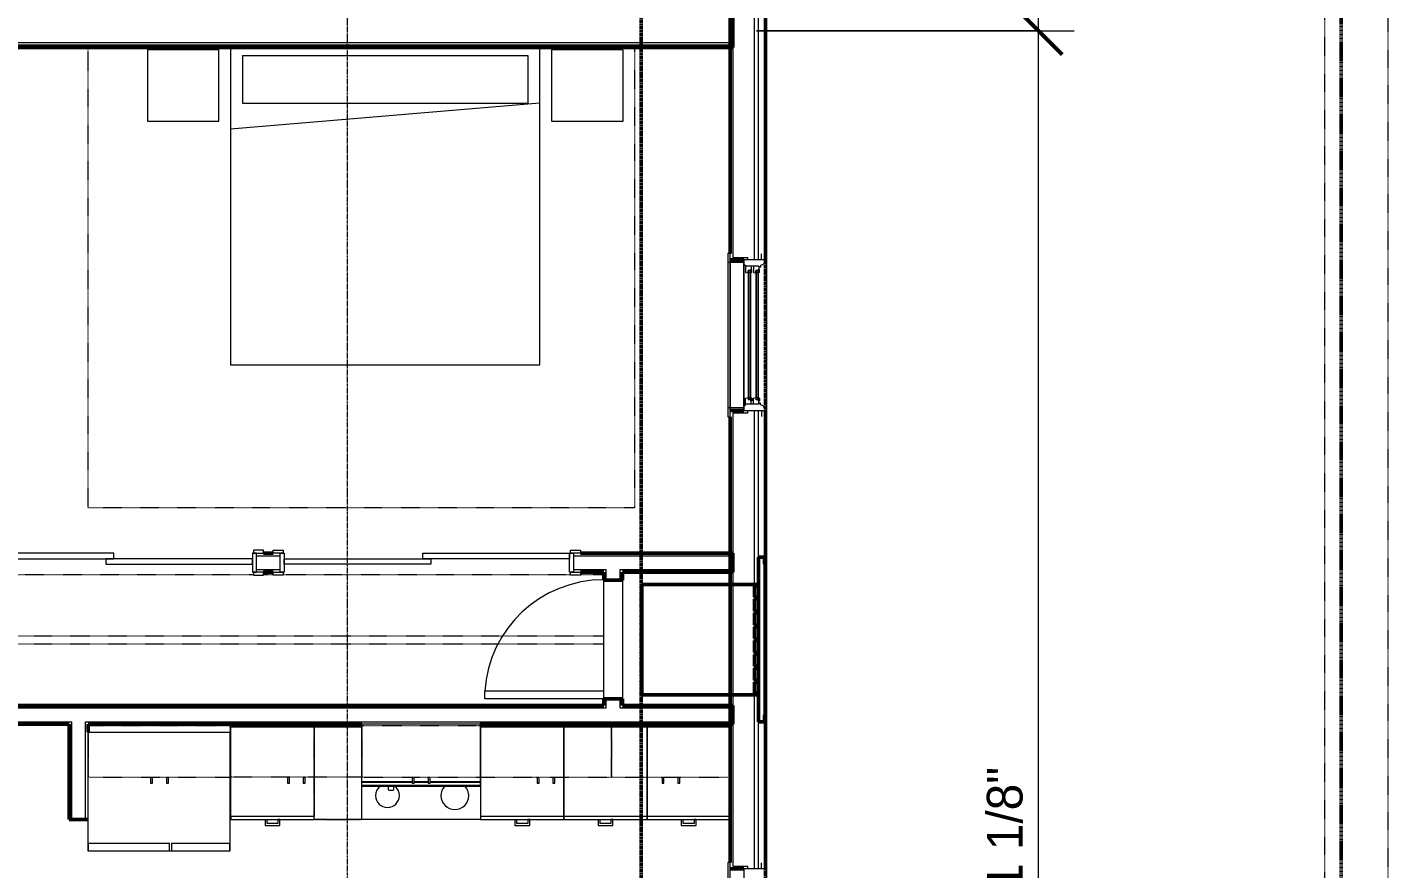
# Model space of a CAD drawing. Header units: inches. Extents: x -4217 to -1814, y 9706 to 12425.
# Drawn here: x -2254.1 to -1911, y 10204.4 to 10416.7 of the extents above; entities that cross this region are included whole.
import ezdxf

# ---------------------------------------------------------------- set-up
doc = ezdxf.new("R2010")
doc.units = ezdxf.units.IN
doc.header["$MEASUREMENT"] = 0
for name, pattern in [('Aligning Line 1_8_', [0.25, 0.125, -0.125]), ('Dash', [0.25, 0.125, -0.125]), ('Dash 1_16_', [0.125, 0.0625, -0.0625]), ('Double Dash 3_8_', [1, 0.375, -0.125, 0.125, -0.125, 0.125, -0.125]), ('Grid Line 1_2_', [0.875, 0.5, -0.125, 0.125, -0.125])]:
    doc.linetypes.add(name, pattern=pattern)
for name, color, linetype, lineweight in [('A-ANNO-DIMS', 211, 'Continuous', 9), ('A-ANNO-DIMS-96', 211, 'Continuous', 9), ('A-DOOR-1', 250, 'Continuous', 9), ('A-DOOR-2', 90, 'Continuous', 20), ('A-DOOR-FRAM-1', 90, 'Continuous', 20), ('A-GENM-3', 10, 'Continuous', 50), ('A-GLAZ-1', 250, 'Continuous', 9), ('A-GLAZ-2', 90, 'Continuous', 20), ('A-GLAZ-4', 10, 'Continuous', 50), ('A-WALL', 113, 'Continuous', 13), ('A-WALL-3', 10, 'Continuous', 50), ('A-WALL-4', 50, 'Continuous', 13), ('C-PROP-LINE', 91, 'Double Dash 3_8_', 50), ('C-PROP-LINE-2', 91, 'Dash 1_16_', 50), ('G-ANNO-SYMB-1', 147, 'Aligning Line 1_8_', 9), ('I-FURN-1', 250, 'Continuous', 9), ('I-FURN-HDLN-1', 250, 'Dash', 9), ('I-WALL-3', 2, 'Continuous', 50), ('Q-CASE-3', 250, 'Continuous', 9), ('Q-CASE-4', 250, 'Dash', 9), ('Q-CASE-HDLN-1', 250, 'Dash', 9), ('Q-SPCQ-1', 250, 'Continuous', 9), ('S-GRID-1', 1, 'Grid Line 1_2_', 9)]:
    doc.layers.add(name, color=color, linetype=linetype, lineweight=lineweight)
doc.styles.add('Century Gothic', font='ufonts.com_century-gothic.ttf', dxfattribs={"height": 9})
doc.dimstyles.new('OD__1_8__Tol__', dxfattribs={"dimscale": 12, "dimtxt": 9.397514, "dimasz": 1, "dimexe": 0.75, "dimexo": 0.5, "dimgap": 0.125, "dimtad": 1, "dimdec": 3, "dimrnd": 0.125, "dimzin": 3, "dimdsep": 46, "dimlunit": 4, "dimtxsty": 'Century Gothic', "dimblk1": 'OBLIQUE', "dimblk2": 'OBLIQUE', "dimsah": 1, "dimcen": 0.09, "dimdle": 0.75, "dimazin": 0, "dimtfac": 1, "dimtdec": 4, "dimtix": 1, "dimtmove": 0, "dimatfit": 3, "dimfxl": 1, "dimtvp": 1, "dimtfill": 1, "dimfrac": 2, "dimtolj": 1, "dimtzin": 0, "dimarcsym": 2})

# ---------------------------------------------------------------- blocks, each defined once
blk = doc.blocks.new('DIMBLOCK27-FLOOR PLAN - 3RD FLOOR')
at = {"layer": 'A-ANNO-DIMS-96', "lineweight": 50}
for p, q in [((-1999.05, 10415.79), (-2005.05, 10421.79)), ((-1999.05, 10415.79), (-1993.05, 10409.79)), ((-1999.05, 9984.63), (-2005.05, 9990.63)), ((-1999.05, 9984.63), (-1993.05, 9978.63))]:
    blk.add_line(p, q, dxfattribs=at)
at = {"layer": 'A-ANNO-DIMS-96'}
for p, q in [((-2070.17, 10415.79), (-1990.05, 10415.79)), ((-1999.05, 10415.79), (-2070.17, 10415.79)), ((-1999.05, 9975.63), (-1999.05, 10415.79)), ((-2066.36, 9984.63), (-1990.05, 9984.63)), ((-1999.05, 9984.63), (-2066.36, 9984.63))]:
    blk.add_line(p, q, dxfattribs=at)
at = {"layer": 'A-ANNO-DIMS-96', "color": 0, "insert": (-2012.09, 10165.97), "char_height": 9, "width": 82.1611, "attachment_point": 1, "rotation": 90, "line_spacing_factor": 0.984502, "style": 'Century Gothic', "bg_fill": 3, "box_fill_scale": 1.25, "bg_fill_color": 256, "bg_fill_true_color": 13158600, "bg_fill_transparency": 0}
blk.add_mtext('35\' - 11 1/8"', dxfattribs=at)
blk = doc.blocks.new('_Oblique')
at = {"color": 0, "linetype": 'ByBlock', "lineweight": -2}
blk.add_line((-0.5, -0.5), (0.5, 0.5), dxfattribs=at)
blk = doc.blocks.new('DIMBLOCK28-FLOOR PLAN - 3RD FLOOR')
at = {"layer": 'A-ANNO-DIMS-96'}
for p, q in [((-1999.05, 10415.79), (-1999.05, 10855.95)), ((-2066.36, 10846.95), (-1990.05, 10846.95)), ((-1999.05, 10846.95), (-2066.36, 10846.95)), ((-2070.17, 10415.79), (-1990.05, 10415.79)), ((-1999.05, 10415.79), (-2070.17, 10415.79))]:
    blk.add_line(p, q, dxfattribs=at)
at = {"layer": 'A-ANNO-DIMS-96', "lineweight": 50}
for p, q in [((-1999.05, 10846.95), (-2005.05, 10852.95)), ((-1999.05, 10846.95), (-1993.05, 10840.95)), ((-1999.05, 10415.79), (-2005.05, 10421.79)), ((-1999.05, 10415.79), (-1993.05, 10409.79))]:
    blk.add_line(p, q, dxfattribs=at)
at = {"layer": 'A-ANNO-DIMS-96', "color": 0, "insert": (-2012.09, 10597.14), "char_height": 9, "width": 82.1611, "attachment_point": 1, "rotation": 90, "line_spacing_factor": 0.984502, "style": 'Century Gothic', "bg_fill": 3, "box_fill_scale": 1.25, "bg_fill_color": 256, "bg_fill_true_color": 13158600, "bg_fill_transparency": 0}
blk.add_mtext('35\' - 11 1/8"', dxfattribs=at)

msp = doc.modelspace()

# ---------------------------------------------------------------- linework, layer by layer
at = {"layer": 'A-DOOR-1'}
for p, q in [((-2194.57461, 10284.72388), (-2197.07461, 10284.72388)), ((-2197.07461, 10284.72388), (-2197.07461, 10283.97388)), ((-2197.07461, 10283.97388), (-2194.57461, 10283.97388)), ((-2194.57461, 10283.97388), (-2194.57461, 10284.72388)), ((-2192.07461, 10283.97388), (-2192.07461, 10284.72388)), ((-2192.07461, 10284.72388), (-2189.57461, 10284.72388)), ((-2189.57461, 10283.97388), (-2192.07461, 10283.97388)), ((-2189.57461, 10284.72388), (-2189.57461, 10283.97388)), ((-2117.07461, 10283.97388), (-2117.07461, 10284.72388)), ((-2117.07461, 10284.72388), (-2114.57461, 10284.72388)), ((-2114.57461, 10283.97388), (-2117.07461, 10283.97388)), ((-2114.57461, 10284.72388), (-2114.57461, 10283.97388)), ((-2194.57461, 10279.22388), (-2197.07461, 10279.22388)), ((-2197.07461, 10279.22388), (-2197.07461, 10278.47388)), ((-2197.07461, 10278.47388), (-2194.57461, 10278.47388)), ((-2194.57461, 10278.47388), (-2194.57461, 10279.22388)), ((-2192.07461, 10278.47388), (-2192.07461, 10279.22388)), ((-2192.07461, 10279.22388), (-2189.57461, 10279.22388)), ((-2189.57461, 10278.47388), (-2192.07461, 10278.47388)), ((-2189.57461, 10279.22388), (-2189.57461, 10278.47388)), ((-2117.07461, 10278.47388), (-2117.07461, 10279.22388)), ((-2117.07461, 10279.22388), (-2114.57461, 10279.22388)), ((-2114.57461, 10278.47388), (-2117.07461, 10278.47388)), ((-2114.57461, 10279.22388), (-2114.57461, 10278.47388))]:
    msp.add_line(p, q, dxfattribs=at)
msp.add_arc((-2108.72374, 10247.22388), 30.06659, 90, 176.1859252, dxfattribs=at)
at = {"layer": 'A-DOOR-2'}
for p, q in [((-2232.32461, 10283.97388), (-2269.32461, 10283.97388)), ((-2269.32461, 10282.59888), (-2232.32461, 10282.59888)), ((-2197.32461, 10282.59888), (-2234.32461, 10282.59888)), ((-2234.32461, 10282.59888), (-2234.32461, 10281.22388)), ((-2232.32461, 10282.59888), (-2232.32461, 10283.97388)), ((-2197.32461, 10281.22388), (-2197.32461, 10282.59888)), ((-2189.32461, 10281.22388), (-2189.32461, 10282.59888)), ((-2189.32461, 10282.59888), (-2152.32461, 10282.59888)), ((-2154.32461, 10282.59888), (-2154.32461, 10283.97388)), ((-2154.32461, 10283.97388), (-2117.32461, 10283.97388)), ((-2117.32461, 10282.59888), (-2154.32461, 10282.59888)), ((-2152.32461, 10282.59888), (-2152.32461, 10281.22388)), ((-2117.32461, 10283.97388), (-2117.32461, 10282.59888)), ((-2234.32461, 10281.22388), (-2197.32461, 10281.22388)), ((-2152.32461, 10281.22388), (-2189.32461, 10281.22388)), ((-2108.72374, 10249.22388), (-2138.72374, 10249.22388)), ((-2138.72374, 10247.22388), (-2138.72374, 10249.22388)), ((-2108.72374, 10247.22388), (-2108.72374, 10249.22388)), ((-2108.72374, 10247.22388), (-2138.72374, 10247.22388))]:
    msp.add_line(p, q, dxfattribs=at)
at = {"layer": 'A-DOOR-FRAM-1'}
for p, q in [((-2197.32461, 10283.97388), (-2197.32461, 10279.22388)), ((-2196.32461, 10283.97388), (-2197.32461, 10283.97388)), ((-2196.32461, 10279.22388), (-2196.32461, 10283.97388)), ((-2190.32461, 10283.97388), (-2189.32461, 10283.97388)), ((-2190.32461, 10279.22388), (-2190.32461, 10283.97388)), ((-2189.32461, 10283.97388), (-2189.32461, 10279.22388)), ((-2117.32461, 10279.22388), (-2117.32461, 10283.97388)), ((-2117.32461, 10283.97388), (-2116.32461, 10283.97388)), ((-2116.32461, 10283.97388), (-2116.32461, 10279.22388)), ((-2197.32461, 10279.22388), (-2196.32461, 10279.22388)), ((-2189.32461, 10279.22388), (-2190.32461, 10279.22388)), ((-2116.32461, 10279.22388), (-2117.32461, 10279.22388))]:
    msp.add_line(p, q, dxfattribs=at)
at = {"layer": 'A-GENM-3'}
msp.add_line((-2099.11124, 10276.1269), (-2099.11124, 10248.2519), dxfattribs=at)
at = {"layer": 'A-WALL'}
for p, q in [((-2076.17374, 10412.7894), (-2438.06246, 10412.7894)), ((-2076.17374, 10412.1644), (-2438.68746, 10412.1644))]:
    msp.add_line(p, q, dxfattribs=at)
at = {"layer": 'A-WALL-3'}
for p, q in [((-2192.07461, 10283.97388), (-2194.57461, 10283.97388)), ((-2194.57461, 10279.22388), (-2192.07461, 10279.22388)), ((-2114.57461, 10279.22388), (-2108.72374, 10279.22388)), ((-2108.72374, 10279.22388), (-2108.72374, 10277.22388)), ((-2103.97374, 10277.22388), (-2103.97374, 10279.22388)), ((-2108.72374, 10277.22388), (-2103.97374, 10277.22388)), ((-2108.72374, 10245.57388), (-2266.08338, 10245.57388)), ((-2108.72374, 10247.22388), (-2108.72374, 10245.57388)), ((-2103.97374, 10247.22388), (-2108.72374, 10247.22388)), ((-2103.97374, 10245.57388), (-2103.97374, 10247.22388)), ((-2268.0509, 10240.82388), (-2243.52574, 10240.82388)), ((-2243.52574, 10240.82388), (-2243.52574, 10216.82388)), ((-2238.77574, 10240.82388), (-2169.77574, 10240.82388)), ((-2238.77574, 10238.82388), (-2238.77574, 10240.82388)), ((-2169.77574, 10240.82388), (-2203.02574, 10240.82388)), ((-2203.02574, 10240.82388), (-2203.02574, 10240.44888)), ((-2203.02574, 10240.44888), (-2169.77574, 10240.44888)), ((-2243.52574, 10216.82388), (-2238.77574, 10216.82388))]:
    msp.add_line(p, q, dxfattribs=at)
at = {"layer": 'A-WALL-4'}
for p, q in [((-2196.32461, 10283.34888), (-2190.32461, 10283.34888)), ((-2196.32461, 10279.84888), (-2190.32461, 10279.84888)), ((-2116.32461, 10279.84888), (-2108.09874, 10279.84888)), ((-2108.09874, 10279.22388), (-2108.09874, 10279.84888)), ((-2108.09874, 10277.22388), (-2108.09874, 10279.22388)), ((-2104.59874, 10279.22388), (-2104.59874, 10279.84888)), ((-2104.59874, 10277.22388), (-2104.59874, 10279.22388)), ((-2108.72374, 10247.22388), (-2108.72374, 10277.22388)), ((-2103.97374, 10277.22388), (-2103.97374, 10247.22388)), ((-2266.34227, 10244.94888), (-2108.09874, 10244.94888)), ((-2108.09874, 10245.57388), (-2108.09874, 10247.22388)), ((-2108.09874, 10244.94888), (-2108.09874, 10245.57388)), ((-2104.59874, 10245.57388), (-2104.59874, 10247.22388)), ((-2104.59874, 10244.94888), (-2104.59874, 10245.57388)), ((-2267.79201, 10241.44888), (-2242.90074, 10241.44888)), ((-2242.90074, 10240.82388), (-2242.90074, 10241.44888)), ((-2242.90074, 10216.82388), (-2242.90074, 10240.82388)), ((-2239.40074, 10240.82388), (-2239.40074, 10241.44888)), ((-2239.40074, 10216.82388), (-2239.40074, 10240.82388))]:
    msp.add_line(p, q, dxfattribs=at)
at = {"layer": 'C-PROP-LINE'}
msp.add_line((-1922.72374, 10012.5894), (-1922.72374, 10857.3894), dxfattribs=at)
at = {"layer": 'C-PROP-LINE-2'}
msp.add_line((-2099.26202, 10010.0894), (-2099.26202, 10821.4894), dxfattribs=at)
at = {"layer": 'G-ANNO-SYMB-1'}
for p, q in [((-1926.94838, 12280.05907), (-1926.94838, 9756.52836)), ((-1910.95638, 12280.11485), (-1910.95638, 9706.24032))]:
    msp.add_line(p, q, dxfattribs=at)
at = {"layer": 'I-FURN-1'}
for p, q in [((-2205.7919, 10411.02447), (-2223.7919, 10411.02447)), ((-2223.7919, 10411.02447), (-2223.7919, 10393.02447)), ((-2205.7919, 10393.02447), (-2205.7919, 10411.02447)), ((-2124.86006, 10411.52447), (-2202.86006, 10411.52447)), ((-2202.86006, 10411.52447), (-2202.86006, 10331.52447)), ((-2199.86006, 10409.52447), (-2199.86006, 10397.52447)), ((-2199.86006, 10409.52447), (-2127.86006, 10409.52447)), ((-2127.86006, 10409.52447), (-2127.86006, 10397.52447)), ((-2124.86006, 10331.52447), (-2124.86006, 10411.52447)), ((-2103.86006, 10411.02447), (-2121.86006, 10411.02447)), ((-2121.86006, 10411.02447), (-2121.86006, 10393.02447)), ((-2103.86006, 10393.02447), (-2103.86006, 10411.02447)), ((-2124.86006, 10397.52447), (-2202.86006, 10390.94485)), ((-2199.86006, 10397.52447), (-2127.86006, 10397.52447)), ((-2223.7919, 10393.02447), (-2205.7919, 10393.02447)), ((-2121.86006, 10393.02447), (-2103.86006, 10393.02447)), ((-2202.86006, 10331.52447), (-2124.86006, 10331.52447))]:
    msp.add_line(p, q, dxfattribs=at)
at = {"layer": 'I-FURN-HDLN-1'}
for p, q in [((-2238.86006, 10411.52447), (-2238.86006, 10295.52447)), ((-2100.86006, 10295.52447), (-2100.86006, 10411.52447)), ((-2238.86006, 10295.52447), (-2100.86006, 10295.52447))]:
    msp.add_line(p, q, dxfattribs=at)
at = {"layer": 'I-WALL-3'}
for p, q in [((-2076.17374, 10411.5394), (-2076.17374, 10420.0394)), ((-2438.42858, 10411.5394), (-2076.17374, 10411.5394))]:
    msp.add_line(p, q, dxfattribs=at)
at = {"layer": 'Q-CASE-3'}
for p, q in [((-2169.77574, 10226.33569), (-2169.77574, 10240.82388)), ((-2139.89385, 10240.82388), (-2169.77574, 10240.82388)), ((-2139.89385, 10240.82388), (-2139.89385, 10226.33569)), ((-2202.77574, 10217.57388), (-2202.77574, 10240.44888)), ((-2181.77574, 10240.44888), (-2181.77574, 10217.57388)), ((-2118.77574, 10240.44888), (-2118.77574, 10217.57388)), ((-2118.77574, 10217.57388), (-2118.77574, 10240.44888)), ((-2097.77574, 10240.44888), (-2097.77574, 10217.57388)), ((-2097.77574, 10217.57388), (-2097.77574, 10240.44888)), ((-2223.02574, 10227.44888), (-2222.53729, 10227.44888)), ((-2223.02574, 10227.44888), (-2223.02574, 10225.94963)), ((-2222.53729, 10225.94963), (-2222.53729, 10227.44888)), ((-2219.02574, 10227.44888), (-2218.53729, 10227.44888)), ((-2219.02574, 10227.44888), (-2219.02574, 10225.94963)), ((-2218.53729, 10225.94963), (-2218.53729, 10227.44888)), ((-2188.51418, 10227.44888), (-2188.02574, 10227.44888)), ((-2188.51418, 10227.44888), (-2188.51418, 10225.94963)), ((-2188.02574, 10225.94963), (-2188.02574, 10227.44888)), ((-2184.51418, 10227.44888), (-2184.02574, 10227.44888)), ((-2184.51418, 10227.44888), (-2184.51418, 10225.94963)), ((-2184.02574, 10225.94963), (-2184.02574, 10227.44888)), ((-2157.02574, 10227.44888), (-2156.53729, 10227.44888)), ((-2157.02574, 10227.44888), (-2157.02574, 10225.94963)), ((-2156.53729, 10225.94963), (-2156.53729, 10227.44888)), ((-2153.02574, 10227.44888), (-2152.53729, 10227.44888)), ((-2153.02574, 10227.44888), (-2153.02574, 10225.94963)), ((-2152.53729, 10225.94963), (-2152.53729, 10227.44888)), ((-2125.52574, 10227.44888), (-2125.03729, 10227.44888)), ((-2125.52574, 10227.44888), (-2125.52574, 10225.94963)), ((-2125.03729, 10225.94963), (-2125.03729, 10227.44888)), ((-2121.52574, 10227.44888), (-2121.03729, 10227.44888)), ((-2121.52574, 10227.44888), (-2121.52574, 10225.94963)), ((-2121.03729, 10225.94963), (-2121.03729, 10227.44888)), ((-2094.02574, 10227.44888), (-2093.53729, 10227.44888)), ((-2094.02574, 10227.44888), (-2094.02574, 10225.94963)), ((-2093.53729, 10225.94963), (-2093.53729, 10227.44888)), ((-2090.02574, 10227.44888), (-2089.53729, 10227.44888)), ((-2090.02574, 10227.44888), (-2090.02574, 10225.94963)), ((-2089.53729, 10225.94963), (-2089.53729, 10227.44888)), ((-2223.02574, 10225.94963), (-2222.53729, 10225.94963)), ((-2219.02574, 10225.94963), (-2218.53729, 10225.94963)), ((-2188.51418, 10225.94963), (-2188.02574, 10225.94963)), ((-2184.51418, 10225.94963), (-2184.02574, 10225.94963)), ((-2157.02574, 10226.33569), (-2169.77574, 10226.33569)), ((-2169.77574, 10226.21758), (-2157.02574, 10226.21758)), ((-2169.77574, 10225.43018), (-2169.77574, 10226.21758)), ((-2169.77574, 10225.22454), (-2169.77574, 10225.43018)), ((-2169.77574, 10225.43018), (-2139.89385, 10225.43018)), ((-2169.77574, 10225.22454), (-2139.89385, 10225.22454)), ((-2162.97573, 10224.2739), (-2162.97573, 10225.1891)), ((-2162.97573, 10224.22474), (-2161.78361, 10224.22474)), ((-2161.78361, 10225.1891), (-2161.78361, 10224.2739)), ((-2157.02574, 10225.94963), (-2156.53729, 10225.94963)), ((-2153.02574, 10226.33569), (-2156.53729, 10226.33569)), ((-2156.53729, 10226.21758), (-2153.02574, 10226.21758)), ((-2153.02574, 10225.94963), (-2152.53729, 10225.94963)), ((-2139.89385, 10226.33569), (-2152.53729, 10226.33569)), ((-2152.53729, 10226.21758), (-2139.89385, 10226.21758)), ((-2139.89385, 10226.21758), (-2139.89385, 10225.43018)), ((-2139.89385, 10225.43018), (-2139.89385, 10225.22454)), ((-2125.52574, 10225.94963), (-2125.03729, 10225.94963)), ((-2121.52574, 10225.94963), (-2121.03729, 10225.94963)), ((-2094.02574, 10225.94963), (-2093.53729, 10225.94963)), ((-2090.02574, 10225.94963), (-2089.53729, 10225.94963)), ((-2202.77574, 10217.57388), (-2202.77574, 10216.82388)), ((-2181.77574, 10217.57388), (-2202.77574, 10217.57388)), ((-2202.77574, 10216.82388), (-2181.77574, 10216.82388)), ((-2194.15074, 10216.82388), (-2193.65137, 10216.82388)), ((-2194.15074, 10216.82388), (-2194.15074, 10215.32388)), ((-2193.65137, 10215.82326), (-2193.65137, 10216.82388)), ((-2190.40074, 10216.82388), (-2190.90011, 10216.82388)), ((-2190.90011, 10216.82388), (-2190.90011, 10215.82326)), ((-2190.40074, 10215.32388), (-2190.40074, 10216.82388)), ((-2181.77574, 10216.82388), (-2181.77574, 10217.57388)), ((-2118.77574, 10217.57388), (-2139.77574, 10217.57388)), ((-2139.77574, 10216.82388), (-2118.77574, 10216.82388)), ((-2131.15074, 10216.82388), (-2130.65137, 10216.82388)), ((-2131.15074, 10216.82388), (-2131.15074, 10215.32388)), ((-2130.65137, 10215.82326), (-2130.65137, 10216.82388)), ((-2127.40074, 10216.82388), (-2127.90011, 10216.82388)), ((-2127.90011, 10216.82388), (-2127.90011, 10215.82326)), ((-2127.40074, 10215.32388), (-2127.40074, 10216.82388)), ((-2118.77574, 10216.82388), (-2118.77574, 10217.57388)), ((-2118.77574, 10217.57388), (-2118.77574, 10216.82388)), ((-2097.77574, 10217.57388), (-2118.77574, 10217.57388)), ((-2118.77574, 10216.82388), (-2097.77574, 10216.82388)), ((-2110.15074, 10216.82388), (-2109.65137, 10216.82388)), ((-2110.15074, 10216.82388), (-2110.15074, 10215.32388)), ((-2109.65137, 10215.82326), (-2109.65137, 10216.82388)), ((-2106.40074, 10216.82388), (-2106.90011, 10216.82388)), ((-2106.90011, 10216.82388), (-2106.90011, 10215.82326)), ((-2106.40074, 10215.32388), (-2106.40074, 10216.82388)), ((-2097.77574, 10216.82388), (-2097.77574, 10217.57388)), ((-2097.77574, 10217.57388), (-2097.77574, 10216.82388)), ((-2089.15074, 10216.82388), (-2088.65137, 10216.82388)), ((-2089.15074, 10216.82388), (-2089.15074, 10215.32388)), ((-2088.65137, 10215.82326), (-2088.65137, 10216.82388)), ((-2085.40074, 10216.82388), (-2085.90011, 10216.82388)), ((-2085.90011, 10216.82388), (-2085.90011, 10215.82326)), ((-2085.40074, 10215.32388), (-2085.40074, 10216.82388)), ((-2194.15074, 10215.32388), (-2190.40074, 10215.32388)), ((-2190.90011, 10215.82326), (-2193.65137, 10215.82326)), ((-2131.15074, 10215.32388), (-2127.40074, 10215.32388)), ((-2127.90011, 10215.82326), (-2130.65137, 10215.82326)), ((-2110.15074, 10215.32388), (-2106.40074, 10215.32388)), ((-2106.90011, 10215.82326), (-2109.65137, 10215.82326)), ((-2089.15074, 10215.32388), (-2085.40074, 10215.32388)), ((-2085.90011, 10215.82326), (-2088.65137, 10215.82326))]:
    msp.add_line(p, q, dxfattribs=at)
at = {"layer": 'Q-CASE-4'}
for p, q in [((-2202.77574, 10240.44888), (-2238.77574, 10240.44888)), ((-2238.77574, 10240.44888), (-2238.77574, 10227.44888)), ((-2202.77574, 10227.44888), (-2202.77574, 10240.44888)), ((-2202.77574, 10240.44888), (-2169.77574, 10240.44888)), ((-2202.77574, 10227.44888), (-2202.77574, 10240.44888)), ((-2181.77574, 10216.82388), (-2181.77574, 10240.44888)), ((-2139.77574, 10240.44888), (-2169.77574, 10240.44888)), ((-2169.77574, 10240.44888), (-2169.77574, 10227.44888)), ((-2169.77574, 10240.44888), (-2169.77574, 10227.44888)), ((-2139.77574, 10227.44888), (-2139.77574, 10240.44888)), ((-2106.77574, 10240.44888), (-2139.77574, 10240.44888)), ((-2139.77574, 10240.44888), (-2139.77574, 10227.44888)), ((-2106.77574, 10240.44888), (-2106.77574, 10227.44888)), ((-2106.77574, 10227.44888), (-2106.77574, 10240.44888)), ((-2238.77574, 10227.44888), (-2202.77574, 10227.44888)), ((-2169.77574, 10227.44888), (-2202.77574, 10227.44888)), ((-2169.77574, 10227.44888), (-2139.77574, 10227.44888)), ((-2139.77574, 10227.44888), (-2106.77574, 10227.44888)), ((-2169.77574, 10216.82388), (-2181.77574, 10216.82388))]:
    msp.add_line(p, q, dxfattribs=at)
at = {"layer": 'Q-CASE-HDLN-1'}
for p, q in [((-2197.07461, 10278.57388), (-2266.03586, 10278.57388)), ((-2192.07461, 10278.57388), (-2194.57461, 10278.57388)), ((-2117.07461, 10278.57388), (-2189.57461, 10278.57388)), ((-2108.72374, 10278.57388), (-2114.57461, 10278.57388)), ((-2108.72374, 10245.57388), (-2108.72374, 10278.57388)), ((-2108.72374, 10263.07388), (-2266.03586, 10263.07388)), ((-2108.72374, 10261.07388), (-2266.03586, 10261.07388)), ((-2266.03586, 10245.57388), (-2108.72374, 10245.57388)), ((-2203.02574, 10240.44888), (-2203.02574, 10238.82388)), ((-2203.02574, 10216.82388), (-2169.77574, 10216.82388))]:
    msp.add_line(p, q, dxfattribs=at)
at = {"layer": 'Q-SPCQ-1'}
for p, q in [((-2238.77574, 10208.82388), (-2238.77574, 10238.82388)), ((-2238.77574, 10238.82388), (-2203.02574, 10238.82388)), ((-2203.02574, 10238.82388), (-2203.02574, 10208.82388)), ((-2139.77574, 10238.82388), (-2139.89385, 10238.82388)), ((-2139.77574, 10240.44888), (-2139.77574, 10216.82388)), ((-2169.77574, 10226.21758), (-2169.77574, 10226.33569)), ((-2169.77574, 10216.82388), (-2169.77574, 10225.22454)), ((-2139.77574, 10216.82388), (-2169.77574, 10216.82388)), ((-2238.77574, 10210.82388), (-2218.27574, 10210.82388)), ((-2238.77574, 10210.82388), (-2238.77574, 10208.82388)), ((-2218.27574, 10208.82388), (-2218.27574, 10210.82388)), ((-2217.77574, 10210.82388), (-2203.02574, 10210.82388)), ((-2217.77574, 10210.82388), (-2217.77574, 10208.82388)), ((-2203.02574, 10208.82388), (-2203.02574, 10210.82388)), ((-2203.02574, 10208.82388), (-2238.77574, 10208.82388)), ((-2218.27574, 10208.82388), (-2238.77574, 10208.82388)), ((-2203.02574, 10208.82388), (-2217.77574, 10208.82388))]:
    msp.add_line(p, q, dxfattribs=at)
for centre, radius, start, end in [((-2163.27574, 10222.82388), 3, 126.1226853, 180), ((-2163.27574, 10222.82388), 3, 0, 53.8773147), ((-2146.27574, 10222.82388), 3.5, 136.3889518, 180), ((-2146.27574, 10222.82388), 3.5, 81.0227573, 98.9772427), ((-2146.27574, 10222.82388), 3.5, 0, 43.5647944), ((-2163.27574, 10222.82388), 3, 180, 0), ((-2146.27574, 10222.82388), 3.5, 180, 0)]:
    msp.add_arc(centre, radius, start, end, dxfattribs=at)
at = {"layer": 'S-GRID-1'}
msp.add_line((-2173.32374, 9836.17969), (-2173.32374, 12376.79045), dxfattribs=at)

# ---------------------------------------------------------------- next in the draw order: dimensions: what is measured, and where the dimension line sits
at = {"layer": 'A-ANNO-DIMS'}
dim = msp.add_linear_dim(base=(-1999.0536274284, 10415.7893961104), p1=(-2072.3612366797, 9984.6268961105), p2=(-2076.1737366793, 10415.7893961104), angle=90, dimstyle='OD__1_8__Tol__', override={"dimpost": '<>', "dimfxl": 431.179355}, dxfattribs=at)
dim.commit()
dim.dimension.update_dxf_attribs({"geometry": 'DIMBLOCK27-FLOOR PLAN - 3RD FLOOR', "text_midpoint": (-2005.7786444623, 10200.2081461104)})

# ---------------------------------------------------------------- next in the draw order: linework, layer by layer
at = {"layer": 'A-GENM-3'}
for p, q in [((-2069.67374, 10276.1269), (-2099.11124, 10276.1269)), ((-2070.67374, 10272.89252), (-2070.67374, 10275.6894)), ((-2070.67374, 10275.6894), (-2069.67374, 10275.6894)), ((-2069.67374, 10275.6894), (-2069.67374, 10276.1269)), ((-2069.67374, 10272.89252), (-2070.67374, 10272.89252)), ((-2070.67374, 10269.40815), (-2070.67374, 10272.39252)), ((-2070.67374, 10272.39252), (-2069.67374, 10272.39252)), ((-2069.67374, 10272.39252), (-2069.67374, 10272.89252)), ((-2069.67374, 10269.40815), (-2070.67374, 10269.40815)), ((-2070.67374, 10265.92377), (-2070.67374, 10268.90815)), ((-2070.67374, 10268.90815), (-2069.67374, 10268.90815)), ((-2069.67374, 10268.90815), (-2069.67374, 10269.40815)), ((-2069.67374, 10265.92377), (-2070.67374, 10265.92377)), ((-2070.67374, 10262.4394), (-2070.67374, 10265.42377)), ((-2070.67374, 10265.42377), (-2069.67374, 10265.42377)), ((-2069.67374, 10265.42377), (-2069.67374, 10265.92377)), ((-2069.67374, 10262.4394), (-2070.67374, 10262.4394)), ((-2070.67374, 10258.95502), (-2070.67374, 10261.9394)), ((-2070.67374, 10261.9394), (-2069.67374, 10261.9394)), ((-2069.67374, 10261.9394), (-2069.67374, 10262.4394)), ((-2069.67374, 10258.95502), (-2070.67374, 10258.95502)), ((-2070.67374, 10255.47065), (-2070.67374, 10258.45502)), ((-2070.67374, 10258.45502), (-2069.67374, 10258.45502)), ((-2069.67374, 10258.45502), (-2069.67374, 10258.95502)), ((-2069.67374, 10255.47065), (-2070.67374, 10255.47065)), ((-2070.67374, 10251.98627), (-2070.67374, 10254.97065)), ((-2070.67374, 10254.97065), (-2069.67374, 10254.97065)), ((-2069.67374, 10254.97065), (-2069.67374, 10255.47065)), ((-2069.67374, 10251.98627), (-2070.67374, 10251.98627)), ((-2070.67374, 10248.6894), (-2070.67374, 10251.48627)), ((-2070.67374, 10251.48627), (-2069.67374, 10251.48627)), ((-2069.67374, 10251.48627), (-2069.67374, 10251.98627)), ((-2099.11124, 10248.2519), (-2069.67374, 10248.2519)), ((-2069.67374, 10248.6894), (-2070.67374, 10248.6894)), ((-2069.67374, 10248.2519), (-2069.67374, 10248.6894))]:
    msp.add_line(p, q, dxfattribs=at)
at = {"layer": 'A-GLAZ-1'}
for p, q in [((-2076.79874, 10359.56361), (-2077.42374, 10359.56361)), ((-2077.42374, 10359.56361), (-2077.42374, 10318.41518)), ((-2076.79874, 10318.41518), (-2076.79874, 10359.56361)), ((-2073.42374, 10357.93861), (-2076.79874, 10357.93861)), ((-2076.79874, 10357.93861), (-2076.79874, 10320.04018)), ((-2073.42374, 10320.04018), (-2073.42374, 10357.93861)), ((-2076.79874, 10357.31361), (-2077.42374, 10357.31361)), ((-2073.42374, 10357.31361), (-2076.79874, 10357.31361)), ((-2072.29874, 10354.68861), (-2072.29874, 10323.29018)), ((-2072.17374, 10355.28236), (-2072.17374, 10354.68861)), ((-2071.79874, 10354.81361), (-2072.17374, 10354.81361)), ((-2072.17374, 10354.68861), (-2072.17374, 10323.29018)), ((-2071.79874, 10355.28236), (-2071.79874, 10354.68861)), ((-2071.79874, 10354.68861), (-2071.79874, 10323.29018)), ((-2071.67374, 10354.68861), (-2071.67374, 10323.29018)), ((-2070.36124, 10354.68861), (-2070.36124, 10323.29018)), ((-2070.23624, 10355.28236), (-2070.23624, 10354.68861)), ((-2069.86124, 10354.81361), (-2070.23624, 10354.81361)), ((-2070.23624, 10354.68861), (-2070.23624, 10323.29018)), ((-2069.86124, 10355.28236), (-2069.86124, 10354.68861)), ((-2069.86124, 10354.68861), (-2069.86124, 10323.29018)), ((-2069.73624, 10354.68861), (-2069.73624, 10323.29018)), ((-2072.17374, 10322.69643), (-2072.17374, 10323.29018)), ((-2071.79874, 10323.16518), (-2072.17374, 10323.16518)), ((-2071.79874, 10322.69643), (-2071.79874, 10323.29018)), ((-2070.23624, 10322.69643), (-2070.23624, 10323.29018)), ((-2069.86124, 10323.16518), (-2070.23624, 10323.16518)), ((-2069.86124, 10322.69643), (-2069.86124, 10323.29018)), ((-2076.79874, 10320.66518), (-2077.42374, 10320.66518)), ((-2073.42374, 10320.66518), (-2076.79874, 10320.66518)), ((-2076.79874, 10320.04018), (-2073.42374, 10320.04018)), ((-2077.42374, 10318.41518), (-2076.79874, 10318.41518)), ((-2076.79874, 10205.96361), (-2077.42374, 10205.96361)), ((-2077.42374, 10205.96361), (-2077.42374, 10164.81518)), ((-2076.79874, 10164.81518), (-2076.79874, 10205.96361))]:
    msp.add_line(p, q, dxfattribs=at)
at = {"layer": 'A-GLAZ-2'}
for p, q in [((-2067.54874, 10358.00111), (-2073.42374, 10358.00111)), ((-2073.42374, 10358.00111), (-2073.42374, 10319.97768)), ((-2068.92374, 10358.00111), (-2068.92374, 10359.50111)), ((-2067.54874, 10319.97768), (-2067.54874, 10358.00111)), ((-2073.14358, 10356.65736), (-2073.42374, 10356.99125)), ((-2073.14358, 10356.65736), (-2072.92374, 10356.65736)), ((-2072.92374, 10356.65736), (-2072.92374, 10354.84486)), ((-2069.61124, 10356.40736), (-2072.92374, 10356.40736)), ((-2072.92374, 10354.84486), (-2072.29874, 10354.68861)), ((-2071.67374, 10355.28236), (-2072.29874, 10355.28236)), ((-2072.29874, 10354.68861), (-2072.29874, 10355.28236)), ((-2071.67374, 10355.56361), (-2071.32999, 10355.56361)), ((-2071.67374, 10354.69174), (-2071.67374, 10355.56361)), ((-2071.32999, 10354.84486), (-2071.67374, 10354.69174)), ((-2071.54874, 10356.40736), (-2071.54874, 10355.56361)), ((-2071.32999, 10354.84486), (-2071.32999, 10355.56361)), ((-2070.98624, 10356.40736), (-2070.98624, 10354.84486)), ((-2070.98624, 10354.84486), (-2070.36124, 10354.68861)), ((-2069.73624, 10355.28236), (-2070.36124, 10355.28236)), ((-2070.36124, 10354.68861), (-2070.36124, 10355.28236)), ((-2069.73624, 10355.56361), (-2069.39249, 10355.56361)), ((-2069.73624, 10354.69174), (-2069.73624, 10355.56361)), ((-2069.39249, 10354.84486), (-2069.73624, 10354.69174)), ((-2069.61124, 10356.40736), (-2069.61124, 10355.56361)), ((-2069.17374, 10356.12611), (-2069.61124, 10356.12611)), ((-2069.39249, 10354.84486), (-2069.39249, 10355.56361)), ((-2068.36124, 10356.91393), (-2069.17374, 10356.59486)), ((-2069.17374, 10356.59486), (-2069.17374, 10356.12611)), ((-2068.36124, 10357.18861), (-2068.36124, 10356.91393)), ((-2067.54874, 10357.18861), (-2068.36124, 10357.18861)), ((-2072.92374, 10323.13393), (-2072.29874, 10323.29018)), ((-2072.92374, 10321.32143), (-2072.92374, 10323.13393)), ((-2072.29874, 10323.29018), (-2072.29874, 10322.69643)), ((-2071.32999, 10323.13393), (-2071.67374, 10323.28705)), ((-2071.67374, 10323.28705), (-2071.67374, 10322.41518)), ((-2071.32999, 10323.13393), (-2071.32999, 10322.41518)), ((-2070.98624, 10323.13393), (-2070.36124, 10323.29018)), ((-2070.98624, 10321.57143), (-2070.98624, 10323.13393)), ((-2070.36124, 10323.29018), (-2070.36124, 10322.69643)), ((-2069.39249, 10323.13393), (-2069.73624, 10323.28705)), ((-2069.73624, 10323.28705), (-2069.73624, 10322.41518)), ((-2069.39249, 10323.13393), (-2069.39249, 10322.41518)), ((-2073.14358, 10321.32143), (-2073.42374, 10320.98755)), ((-2073.42374, 10319.97768), (-2067.54874, 10319.97768)), ((-2073.14358, 10321.32143), (-2072.92374, 10321.32143)), ((-2069.61124, 10321.57143), (-2072.92374, 10321.57143)), ((-2071.67374, 10322.69643), (-2072.29874, 10322.69643)), ((-2071.67374, 10322.41518), (-2071.32999, 10322.41518)), ((-2071.54874, 10321.57143), (-2071.54874, 10322.41518)), ((-2069.73624, 10322.69643), (-2070.36124, 10322.69643)), ((-2069.73624, 10322.41518), (-2069.39249, 10322.41518)), ((-2069.61124, 10321.57143), (-2069.61124, 10322.41518)), ((-2069.17374, 10321.85268), (-2069.61124, 10321.85268)), ((-2069.17374, 10321.38393), (-2069.17374, 10321.85268)), ((-2068.36124, 10321.06486), (-2069.17374, 10321.38393)), ((-2068.92374, 10319.97768), (-2068.92374, 10318.47768)), ((-2068.36124, 10320.79018), (-2068.36124, 10321.06486)), ((-2067.54874, 10320.79018), (-2068.36124, 10320.79018)), ((-2067.54874, 10204.40111), (-2073.42374, 10204.40111)), ((-2073.42374, 10204.40111), (-2073.42374, 10166.37768)), ((-2068.92374, 10204.40111), (-2068.92374, 10205.90111)), ((-2067.54874, 10166.37768), (-2067.54874, 10204.40111))]:
    msp.add_line(p, q, dxfattribs=at)
at = {"layer": 'A-GLAZ-4'}
for p, q in [((-2067.98624, 10281.20111), (-2067.98624, 10243.17768)), ((-2067.92374, 10243.17768), (-2067.92374, 10281.20111))]:
    msp.add_line(p, q, dxfattribs=at)
at = {"layer": 'A-WALL-3'}
for p, q in [((-2076.79874, 10358.00111), (-2073.42374, 10358.00111)), ((-2073.42374, 10319.97768), (-2076.79874, 10319.97768)), ((-2067.92374, 10281.20111), (-2067.92374, 10319.97768)), ((-2076.79874, 10318.41518), (-2076.79874, 10205.96361)), ((-2076.17374, 10283.97388), (-2114.57461, 10283.97388)), ((-2076.17374, 10279.22388), (-2076.17374, 10283.97388)), ((-2069.67374, 10241.42768), (-2069.67374, 10282.95111)), ((-2069.67374, 10282.95111), (-2068.17374, 10282.95111)), ((-2068.17374, 10282.95111), (-2068.17374, 10281.20111)), ((-2103.97374, 10279.22388), (-2076.17374, 10279.22388)), ((-2068.17374, 10281.20111), (-2067.92374, 10281.20111)), ((-2076.17374, 10245.57388), (-2103.97374, 10245.57388)), ((-2076.17374, 10240.82388), (-2076.17374, 10245.57388)), ((-2139.89385, 10240.82388), (-2076.17374, 10240.82388)), ((-2076.79874, 10240.82388), (-2139.89385, 10240.82388)), ((-2076.79874, 10240.44888), (-2076.79874, 10240.82388)), ((-2068.17374, 10241.42768), (-2069.67374, 10241.42768)), ((-2067.92374, 10243.17768), (-2068.17374, 10243.17768)), ((-2068.17374, 10243.17768), (-2068.17374, 10241.42768)), ((-2067.92374, 10204.40111), (-2067.92374, 10243.17768)), ((-2139.89385, 10240.44888), (-2076.79874, 10240.44888)), ((-2076.79874, 10204.40111), (-2073.42374, 10204.40111))]:
    msp.add_line(p, q, dxfattribs=at)
at = {"layer": 'A-WALL-4'}
for p, q in [((-2076.17374, 10358.62611), (-2072.36124, 10358.62611)), ((-2072.36124, 10358.00111), (-2072.36124, 10358.62611)), ((-2072.36124, 10319.35268), (-2072.36124, 10319.97768)), ((-2070.67374, 10204.40111), (-2070.67374, 10319.97768)), ((-2069.67374, 10282.95111), (-2069.67374, 10319.97768)), ((-2068.17374, 10282.95111), (-2068.17374, 10319.97768)), ((-2076.17374, 10319.35268), (-2076.17374, 10205.02611)), ((-2072.36124, 10319.35268), (-2076.17374, 10319.35268)), ((-2116.32461, 10283.34888), (-2076.17374, 10283.34888)), ((-2104.59874, 10279.84888), (-2076.17374, 10279.84888)), ((-2104.59874, 10244.94888), (-2076.17374, 10244.94888)), ((-2239.40074, 10241.44888), (-2076.17374, 10241.44888)), ((-2069.67374, 10204.40111), (-2069.67374, 10241.42768)), ((-2068.17374, 10204.40111), (-2068.17374, 10241.42768)), ((-2076.17374, 10205.02611), (-2072.36124, 10205.02611)), ((-2072.36124, 10204.40111), (-2072.36124, 10205.02611))]:
    msp.add_line(p, q, dxfattribs=at)
at = {"layer": 'Q-CASE-3'}
for p, q in [((-2076.79874, 10217.57388), (-2097.77574, 10217.57388)), ((-2097.77574, 10216.82388), (-2076.79874, 10216.82388))]:
    msp.add_line(p, q, dxfattribs=at)
at = {"layer": 'Q-CASE-4'}
for p, q in [((-2076.77574, 10240.44888), (-2106.77574, 10240.44888)), ((-2076.77574, 10227.44888), (-2076.77574, 10240.44888)), ((-2106.77574, 10227.44888), (-2076.77574, 10227.44888))]:
    msp.add_line(p, q, dxfattribs=at)
at = {"layer": 'Q-CASE-HDLN-1'}
msp.add_line((-2139.77574, 10216.82388), (-2076.79874, 10216.82388), dxfattribs=at)

# ---------------------------------------------------------------- next in the draw order: dimensions: what is measured, and where the dimension line sits
at = {"layer": 'A-ANNO-DIMS'}
dim = msp.add_linear_dim(base=(-1999.0536274284, 10846.9518961105), p1=(-2076.1737366793, 10415.7893961104), p2=(-2072.3612366797, 10846.9518961105), angle=90, dimstyle='OD__1_8__Tol__', override={"dimpost": '<>', "dimfxl": 431.179355}, dxfattribs=at)
dim.commit()
dim.dimension.update_dxf_attribs({"geometry": 'DIMBLOCK28-FLOOR PLAN - 3RD FLOOR', "text_midpoint": (-2005.7786444623, 10631.3706461105)})

# ---------------------------------------------------------------- next in the draw order: linework, layer by layer
at = {"layer": 'A-WALL-3'}
for p, q in [((-2076.79874, 10433.61518), (-2076.79874, 10359.56361)), ((-2067.92374, 10358.00111), (-2067.92374, 10435.17768))]:
    msp.add_line(p, q, dxfattribs=at)
at = {"layer": 'A-WALL-4'}
for p, q in [((-2076.17374, 10434.55268), (-2076.17374, 10358.62611)), ((-2070.67374, 10358.00111), (-2070.67374, 10435.17768)), ((-2069.67374, 10358.00111), (-2069.67374, 10435.17768)), ((-2068.17374, 10358.00111), (-2068.17374, 10435.17768))]:
    msp.add_line(p, q, dxfattribs=at)
at = {"layer": 'C-PROP-LINE-2'}
msp.add_line((-2067.92374, 9980.1894), (-2067.92374, 10851.3894), dxfattribs=at)

doc.saveas('drawing.dxf')
